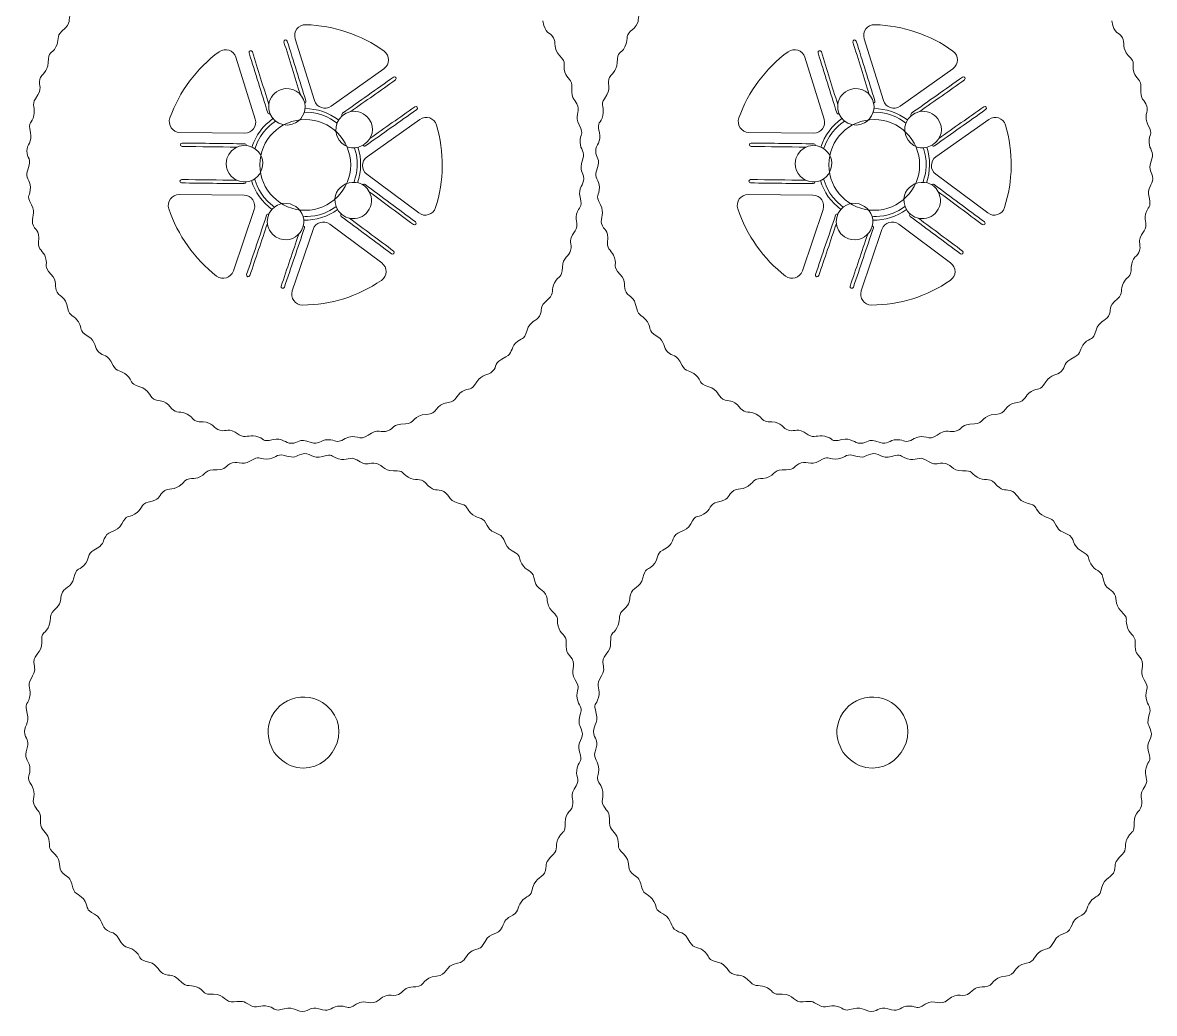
# Model space of a CAD drawing. Header units: centimetres. Extents: x -10 to 98, y 3 to 108.
# Drawn here: x 24.55 to 39.07, y 33.39 to 46.1 of the extents above; entities that cross this region are included whole.
import ezdxf

# ---------------------------------------------------------------- set-up
doc = ezdxf.new("R2010")
doc.units = ezdxf.units.CM
doc.header["$MEASUREMENT"] = 0
doc.layers.add('Camada 1', color=7, linetype='Continuous')

msp = doc.modelspace()

# ---------------------------------------------------------------- linework, layer by layer
at = {"layer": 'Camada 1', "color": 3, "lineweight": 9}
for points in [[(25.05463, 45.98572), (25.1989, 46.11003), (25.12249, 46.12195), (25.17454, 46.2129)], [(32.35105, 45.98572), (32.49531, 46.11003), (32.4189, 46.12195), (32.47095, 46.2129)], [(31.22382, 46.12042), (31.25928, 45.9332), (31.30741, 45.99399), (31.36058, 45.90322)], [(38.52023, 46.12042), (38.5557, 45.9332), (38.60382, 45.99399), (38.657, 45.90322)], [(25.05463, 45.98572), (24.98345, 45.92439), (25.02606, 45.86851), (24.98144, 45.78509)], [(31.36058, 45.90322), (31.39871, 45.8381), (31.3527, 45.76587), (31.43695, 45.67632)], [(32.35105, 45.98572), (32.27986, 45.92439), (32.32248, 45.86851), (32.27785, 45.78509)], [(38.657, 45.90322), (38.69513, 45.8381), (38.64911, 45.76587), (38.73336, 45.67632)], [(24.98144, 45.78509), (24.92458, 45.67883), (24.88562, 45.74236), (24.88113, 45.58353)], [(32.27785, 45.78509), (32.22099, 45.67883), (32.18203, 45.74236), (32.17755, 45.58353)], [(24.7746, 45.36931), (24.79387, 45.44271), (24.87766, 45.4606), (24.88113, 45.58353)], [(31.50805, 45.46284), (31.47333, 45.57785), (31.54583, 45.56063), (31.43695, 45.67632)], [(32.07102, 45.36931), (32.09028, 45.44271), (32.17407, 45.4606), (32.17755, 45.58353)], [(38.80447, 45.46284), (38.76974, 45.57785), (38.84225, 45.56063), (38.73336, 45.67632)], [(31.59835, 45.26912), (31.60545, 45.36313), (31.53535, 45.3725), (31.50805, 45.46284)], [(38.89476, 45.26912), (38.90187, 45.36313), (38.83176, 45.3725), (38.80447, 45.46284)], [(24.7177, 45.11901), (24.82508, 45.27627), (24.74794, 45.26768), (24.7746, 45.36931)], [(32.01411, 45.11901), (32.12148, 45.27627), (32.04436, 45.26768), (32.07102, 45.36931)], [(31.59835, 45.26912), (31.584, 45.07932), (31.64638, 45.12539), (31.67425, 45.024)], [(38.89476, 45.26912), (38.88041, 45.07932), (38.94279, 45.12539), (38.97066, 45.024)], [(24.7177, 45.11901), (24.66466, 45.04133), (24.72034, 44.99824), (24.69881, 44.90613)], [(31.67425, 45.024), (31.69429, 44.9511), (31.63104, 44.89339), (31.68931, 44.78502)], [(32.01411, 45.11901), (31.96107, 45.04133), (32.01675, 44.99824), (31.99523, 44.90613)], [(38.97066, 45.024), (38.9907, 44.9511), (38.92745, 44.89339), (38.98573, 44.78502)], [(24.69881, 44.90613), (24.67137, 44.78878), (24.6174, 44.84011), (24.65402, 44.6856)], [(31.99523, 44.90613), (31.96778, 44.78878), (31.91383, 44.84011), (31.95043, 44.6856)], [(31.70283, 44.56045), (31.69906, 44.6806), (31.76451, 44.64525), (31.68931, 44.78502)], [(38.99924, 44.56045), (38.99547, 44.6806), (39.06092, 44.64525), (38.98573, 44.78502)], [(24.60665, 44.45098), (24.60622, 44.5269), (24.68239, 44.56587), (24.65402, 44.6856)], [(31.73982, 44.34989), (31.77097, 44.43873), (31.70581, 44.46621), (31.70283, 44.56045)], [(31.90305, 44.45098), (31.90263, 44.5269), (31.9788, 44.56587), (31.95043, 44.6856)], [(39.03623, 44.34989), (39.06738, 44.43873), (39.00222, 44.46621), (38.99924, 44.56045)], [(24.61648, 44.19459), (24.67953, 44.37449), (24.60721, 44.34578), (24.60665, 44.45098)], [(31.91289, 44.19459), (31.97595, 44.37449), (31.90362, 44.34578), (31.90305, 44.45098)], [(31.73982, 44.34989), (31.67675, 44.17016), (31.74905, 44.19859), (31.74966, 44.09348)], [(39.03623, 44.34989), (38.97316, 44.17016), (39.04548, 44.19859), (39.04607, 44.09348)], [(24.61648, 44.19459), (24.58529, 44.10564), (24.65049, 44.07843), (24.65346, 43.98405)], [(31.91289, 44.19459), (31.8817, 44.10564), (31.9469, 44.07843), (31.94989, 43.98405)], [(24.65346, 43.98405), (24.65726, 43.86379), (24.59171, 43.89932), (24.66706, 43.75941)], [(31.74966, 44.09348), (31.75007, 44.0176), (31.6739, 43.97853), (31.70228, 43.85888)], [(31.94989, 43.98405), (31.95367, 43.86379), (31.88813, 43.89932), (31.96348, 43.75941)], [(39.04607, 44.09348), (39.0465, 44.0176), (38.97032, 43.97853), (38.9987, 43.85888)], [(31.65748, 43.63835), (31.68497, 43.7556), (31.73891, 43.70452), (31.70228, 43.85888)], [(38.95389, 43.63835), (38.98139, 43.7556), (39.03533, 43.70452), (38.9987, 43.85888)], [(24.68207, 43.52049), (24.66206, 43.5935), (24.72541, 43.6511), (24.66706, 43.75941)], [(31.97848, 43.52049), (31.95848, 43.5935), (32.02183, 43.6511), (31.96348, 43.75941)], [(31.63861, 43.42546), (31.69165, 43.50314), (31.63593, 43.54629), (31.65748, 43.63835)], [(38.93502, 43.42546), (38.98806, 43.50314), (38.93234, 43.54629), (38.95389, 43.63835)], [(24.75793, 43.27535), (24.77221, 43.46534), (24.70987, 43.41907), (24.68207, 43.52049)], [(31.63861, 43.42546), (31.53121, 43.26815), (31.60833, 43.27678), (31.58169, 43.17518)], [(32.05435, 43.27535), (32.06863, 43.46534), (32.00628, 43.41907), (31.97848, 43.52049)], [(38.93502, 43.42546), (38.82764, 43.26815), (38.90476, 43.27678), (38.8781, 43.17518)], [(24.75793, 43.27535), (24.75086, 43.18136), (24.82101, 43.17179), (24.84825, 43.08162)], [(32.05435, 43.27535), (32.04728, 43.18136), (32.11743, 43.17179), (32.14467, 43.08162)], [(31.58169, 43.17518), (31.56243, 43.10177), (31.4786, 43.08374), (31.47518, 42.96098)], [(38.8781, 43.17518), (38.85884, 43.10177), (38.77501, 43.08374), (38.7716, 42.96098)], [(24.84825, 43.08162), (24.88307, 42.96637), (24.81054, 42.98367), (24.91941, 42.86814)], [(31.37488, 42.75941), (31.43174, 42.86561), (31.47075, 42.80231), (31.47518, 42.96098)], [(32.14467, 43.08162), (32.17949, 42.96637), (32.10696, 42.98367), (32.21583, 42.86814)], [(38.67128, 42.75941), (38.72815, 42.86561), (38.76716, 42.80231), (38.7716, 42.96098)], [(24.99573, 42.64127), (24.95761, 42.70655), (25.00367, 42.7787), (24.91941, 42.86814)], [(32.29214, 42.64127), (32.25402, 42.70655), (32.30008, 42.7787), (32.21583, 42.86814)], [(31.30168, 42.55876), (31.3729, 42.62021), (31.33018, 42.67594), (31.37488, 42.75941)], [(38.5981, 42.55876), (38.66932, 42.62021), (38.6266, 42.67594), (38.67128, 42.75941)], [(25.13248, 42.42408), (25.09713, 42.61116), (25.0486, 42.55074), (24.99573, 42.64127)], [(31.30168, 42.55876), (31.15731, 42.43417), (31.2339, 42.42279), (31.18174, 42.33158)], [(32.4289, 42.42408), (32.39354, 42.61116), (32.34501, 42.55074), (32.29214, 42.64127)], [(38.5981, 42.55876), (38.45373, 42.43417), (38.53031, 42.42279), (38.47816, 42.33158)], [(25.13248, 42.42408), (25.14999, 42.33152), (25.22021, 42.34041), (25.26986, 42.26038)], [(32.4289, 42.42408), (32.4464, 42.33152), (32.51662, 42.34041), (32.56628, 42.26038)], [(25.26986, 42.26038), (25.33337, 42.15799), (25.25883, 42.15575), (25.39411, 42.07253)], [(31.18174, 42.33158), (31.14405, 42.26563), (31.05862, 42.27018), (31.02348, 42.15237)], [(32.56628, 42.26038), (32.62978, 42.15799), (32.55524, 42.15575), (32.69052, 42.07253)], [(38.47816, 42.33158), (38.44047, 42.26563), (38.35504, 42.27018), (38.3199, 42.15237)], [(30.87416, 41.98374), (30.95664, 42.07159), (30.97807, 42.00015), (31.02348, 42.15237)], [(38.17058, 41.98374), (38.25306, 42.07159), (38.27449, 42.00015), (38.3199, 42.15237)], [(25.52631, 41.8732), (25.47228, 41.92668), (25.49873, 42.00816), (25.39411, 42.07253)], [(30.75156, 41.80868), (30.83649, 41.84951), (30.8098, 41.9152), (30.87416, 41.98374)], [(32.82273, 41.8732), (32.76869, 41.92668), (32.79514, 42.00816), (32.69052, 42.07253)], [(38.04797, 41.80868), (38.1329, 41.84951), (38.10621, 41.9152), (38.17058, 41.98374)], [(25.71458, 41.69884), (25.63211, 41.8705), (25.60101, 41.79928), (25.52631, 41.8732)], [(30.75156, 41.80868), (30.57979, 41.72607), (30.65113, 41.69516), (30.57717, 41.62039)], [(33.011, 41.69884), (32.92851, 41.8705), (32.89741, 41.79928), (32.82273, 41.8732)], [(38.04797, 41.80868), (37.87621, 41.72607), (37.94755, 41.69516), (37.87359, 41.62039)], [(25.71458, 41.69884), (25.75541, 41.61389), (25.82101, 41.64063), (25.88967, 41.5762)], [(33.011, 41.69884), (33.05183, 41.61389), (33.11741, 41.64063), (33.18608, 41.5762)], [(25.88967, 41.5762), (25.9775, 41.49382), (25.90607, 41.47233), (26.0583, 41.4269)], [(30.57717, 41.62039), (30.52383, 41.56645), (30.44234, 41.59287), (30.37788, 41.48815)], [(33.18608, 41.5762), (33.27392, 41.49382), (33.20248, 41.47233), (33.35472, 41.4269)], [(37.87359, 41.62039), (37.82023, 41.56645), (37.73875, 41.59287), (37.6743, 41.48815)], [(26.23751, 41.26861), (26.17154, 41.30633), (26.17602, 41.39179), (26.0583, 41.4269)], [(30.19003, 41.36396), (30.29237, 41.42739), (30.2947, 41.35302), (30.37788, 41.48815)], [(33.53391, 41.26861), (33.46796, 41.30633), (33.47243, 41.39179), (33.35472, 41.4269)], [(37.48646, 41.36396), (37.58879, 41.42739), (37.59112, 41.35302), (37.6743, 41.48815)], [(26.46468, 41.14871), (26.34029, 41.29296), (26.32851, 41.21656), (26.23751, 41.26861)], [(30.01113, 41.22452), (29.83094, 41.19983), (29.88215, 41.07463), (29.73405, 41.0713)], [(30.01113, 41.22452), (30.12491, 41.24011), (30.10292, 41.31), (30.19003, 41.36396)], [(33.76109, 41.14871), (33.63669, 41.29296), (33.62492, 41.21656), (33.53391, 41.26861)], [(37.30754, 41.22452), (37.12735, 41.19983), (37.17857, 41.07463), (37.03045, 41.0713)], [(37.30754, 41.22452), (37.42133, 41.24011), (37.39934, 41.31), (37.48646, 41.36396)], [(26.46468, 41.14871), (26.52609, 41.07748), (26.58192, 41.1202), (26.66533, 41.07552)], [(26.66533, 41.07552), (26.77147, 41.01865), (26.70837, 40.97955), (26.8669, 40.97518)], [(33.76109, 41.14871), (33.82252, 41.07748), (33.87833, 41.1202), (33.96175, 41.07552)], [(33.96175, 41.07552), (34.06788, 41.01865), (34.00479, 40.97955), (34.16331, 40.97518)], [(27.0811, 40.86871), (27.00764, 40.88804), (26.98968, 40.97179), (26.8669, 40.97518)], [(29.4641, 40.9499), (29.27831, 40.94807), (29.32903, 40.89518), (29.2327, 40.8598)], [(29.73405, 41.0713), (29.56334, 41.06745), (29.58266, 40.95107), (29.4641, 40.9499)], [(34.37751, 40.86871), (34.30405, 40.88804), (34.2861, 40.97179), (34.16331, 40.97518)], [(36.76051, 40.9499), (36.57473, 40.94807), (36.62543, 40.89518), (36.52911, 40.8598)], [(37.03045, 41.0713), (36.85977, 41.06745), (36.87907, 40.95107), (36.76051, 40.9499)], [(27.33138, 40.81176), (27.17394, 40.9192), (27.18266, 40.84201), (27.0811, 40.86871)], [(27.33138, 40.81176), (27.40906, 40.75875), (27.45208, 40.81443), (27.54427, 40.79288)], [(27.54427, 40.79288), (27.66145, 40.76551), (27.61043, 40.71143), (27.76484, 40.74808)], [(28.69096, 40.76105), (28.82651, 40.83389), (28.87362, 40.71947), (28.98494, 40.80591)], [(29.2327, 40.8598), (29.15841, 40.8325), (29.10105, 40.89609), (28.98494, 40.80591)], [(34.62779, 40.81176), (34.47035, 40.9192), (34.47908, 40.84201), (34.37751, 40.86871)], [(34.62779, 40.81176), (34.70547, 40.75875), (34.74849, 40.81443), (34.84068, 40.79288)], [(34.84068, 40.79288), (34.95786, 40.76551), (34.90685, 40.71143), (35.06124, 40.74808)], [(35.98738, 40.76105), (36.12292, 40.83389), (36.17003, 40.71947), (36.28137, 40.80591)], [(36.52911, 40.8598), (36.45482, 40.8325), (36.39746, 40.89609), (36.28137, 40.80591)], [(27.99941, 40.70074), (27.9235, 40.70029), (27.88454, 40.77651), (27.76484, 40.74808)], [(28.25583, 40.71055), (28.07571, 40.77358), (28.10491, 40.70137), (27.99941, 40.70074)], [(28.25583, 40.71055), (28.34475, 40.67944), (28.37203, 40.74453), (28.46639, 40.74754)], [(28.46639, 40.74754), (28.58653, 40.75138), (28.55106, 40.68585), (28.69096, 40.76105)], [(35.29582, 40.70074), (35.21991, 40.70029), (35.18094, 40.77651), (35.06124, 40.74808)], [(35.55224, 40.71055), (35.37212, 40.77358), (35.40132, 40.70137), (35.29582, 40.70074)], [(35.55224, 40.71055), (35.64116, 40.67944), (35.66845, 40.74453), (35.76279, 40.74754)], [(35.76279, 40.74754), (35.88294, 40.75138), (35.84746, 40.68585), (35.98738, 40.76105)], [(27.68035, 40.49868), (27.56645, 40.50052), (27.60152, 40.55013), (27.47666, 40.4752)], [(27.90912, 40.5462), (27.81244, 40.57512), (27.79112, 40.49688), (27.68035, 40.49868)], [(27.90912, 40.5462), (28.05944, 40.50123), (28.04581, 40.53747), (28.13437, 40.56295)], [(28.13437, 40.56295), (28.23436, 40.59171), (28.26786, 40.49341), (28.40152, 40.53182)], [(28.60439, 40.50205), (28.49473, 40.53324), (28.54143, 40.57203), (28.40152, 40.53182)], [(28.83767, 40.48862), (28.75199, 40.54133), (28.71093, 40.47175), (28.60439, 40.50205)], [(34.97676, 40.49868), (34.86285, 40.50052), (34.89793, 40.55013), (34.77308, 40.4752)], [(35.20554, 40.5462), (35.10885, 40.57512), (35.08754, 40.49688), (34.97676, 40.49868)], [(35.20554, 40.5462), (35.35586, 40.50123), (35.34222, 40.53747), (35.43078, 40.56295)], [(35.43078, 40.56295), (35.53078, 40.59171), (35.56427, 40.49341), (35.69793, 40.53182)], [(35.90081, 40.50205), (35.79115, 40.53324), (35.83784, 40.57203), (35.69793, 40.53182)], [(36.13408, 40.48862), (36.0484, 40.54133), (36.00735, 40.47175), (35.90081, 40.50205)], [(26.74875, 40.25033), (26.90216, 40.266), (26.88359, 40.36472), (26.9972, 40.36152)], [(26.9972, 40.36152), (27.15409, 40.35709), (27.13164, 40.3886), (27.21052, 40.43603)], [(27.21052, 40.43603), (27.29958, 40.48956), (27.35737, 40.4036), (27.47666, 40.4752)], [(28.83767, 40.48862), (28.97154, 40.40628), (28.96728, 40.44482), (29.05964, 40.44645)], [(29.05964, 40.44645), (29.1638, 40.44829), (29.17065, 40.34448), (29.3095, 40.34718)], [(29.49788, 40.26597), (29.40017, 40.32437), (29.45493, 40.35001), (29.3095, 40.34718)], [(34.04517, 40.25033), (34.19857, 40.266), (34.18001, 40.36472), (34.29362, 40.36152)], [(34.29362, 40.36152), (34.45051, 40.35709), (34.42805, 40.3886), (34.50694, 40.43603)], [(34.50694, 40.43603), (34.59599, 40.48956), (34.65379, 40.4036), (34.77308, 40.4752)], [(36.13408, 40.48862), (36.26794, 40.40628), (36.2637, 40.44482), (36.35606, 40.44645)], [(36.35606, 40.44645), (36.46021, 40.44829), (36.46707, 40.34448), (36.60592, 40.34718)], [(36.79428, 40.26597), (36.69658, 40.32437), (36.75135, 40.35001), (36.60592, 40.34718)], [(26.74875, 40.25033), (26.65636, 40.2498), (26.65245, 40.2374), (26.59793, 40.18102)], [(29.71964, 40.19278), (29.65047, 40.26572), (29.59295, 40.20915), (29.49788, 40.26597)], [(34.04517, 40.25033), (33.95278, 40.2498), (33.94886, 40.2374), (33.89436, 40.18102)], [(37.01606, 40.19278), (36.94689, 40.26572), (36.88936, 40.20915), (36.79428, 40.26597)], [(26.16418, 39.94713), (26.317, 39.98365), (26.28684, 40.00789), (26.35098, 40.07435)], [(26.35098, 40.07435), (26.42307, 40.14905), (26.50127, 40.08104), (26.59793, 40.18102)], [(29.71964, 40.19278), (29.82774, 40.07876), (29.83411, 40.11677), (29.92335, 40.09446)], [(29.92335, 40.09446), (30.02423, 40.06924), (30.00402, 39.96731), (30.13883, 39.93392)], [(33.46059, 39.94713), (33.61341, 39.98365), (33.58326, 40.00789), (33.6474, 40.07435)], [(33.6474, 40.07435), (33.71949, 40.14905), (33.79768, 40.08104), (33.89436, 40.18102)], [(37.01606, 40.19278), (37.12415, 40.07876), (37.13053, 40.11677), (37.21977, 40.09446)], [(37.21977, 40.09446), (37.32064, 40.06924), (37.30044, 39.96731), (37.43524, 39.93392)], [(26.16418, 39.94713), (26.06604, 39.92367), (26.08655, 39.84524), (25.99002, 39.79155)], [(30.29973, 39.80643), (30.22057, 39.88825), (30.28026, 39.89888), (30.13883, 39.93392)], [(33.46059, 39.94713), (33.36245, 39.92367), (33.38297, 39.84524), (33.28644, 39.79155)], [(37.59614, 39.80643), (37.51698, 39.88825), (37.57667, 39.89888), (37.43524, 39.93392)], [(25.99002, 39.79155), (25.89049, 39.73619), (25.89573, 39.7967), (25.82523, 39.66909)], [(30.49508, 39.6784), (30.44714, 39.76708), (30.37642, 39.72718), (30.29973, 39.80643)], [(33.28644, 39.79155), (33.1869, 39.73619), (33.19214, 39.7967), (33.12164, 39.66909)], [(37.7915, 39.6784), (37.74356, 39.76708), (37.67282, 39.72718), (37.59614, 39.80643)], [(25.61437, 39.50244), (25.66487, 39.59358), (25.75803, 39.54746), (25.82523, 39.66909)], [(30.49508, 39.6784), (30.54819, 39.58018), (30.55191, 39.57951), (30.65192, 39.53785)], [(32.91078, 39.50244), (32.96128, 39.59358), (33.05444, 39.54746), (33.12164, 39.66909)], [(37.7915, 39.6784), (37.84459, 39.58018), (37.84832, 39.57951), (37.94833, 39.53785)], [(25.46692, 39.33127), (25.60513, 39.4059), (25.56964, 39.42174), (25.61437, 39.50244)], [(30.65192, 39.53785), (30.76066, 39.49256), (30.70561, 39.39042), (30.83296, 39.32008)], [(32.76334, 39.33127), (32.90154, 39.4059), (32.86606, 39.42174), (32.91078, 39.50244)], [(37.94833, 39.53785), (38.05707, 39.49256), (38.00202, 39.39042), (38.12937, 39.32008)], [(25.46692, 39.33127), (25.37829, 39.2834), (25.41811, 39.21259), (25.33887, 39.13589)], [(30.95539, 39.15528), (30.90009, 39.25476), (30.96051, 39.24962), (30.83296, 39.32008)], [(32.76334, 39.33127), (32.6747, 39.2834), (32.71452, 39.21259), (32.63528, 39.13589)], [(38.25182, 39.15528), (38.19651, 39.25476), (38.25692, 39.24962), (38.12937, 39.32008)], [(25.33887, 39.13589), (25.25718, 39.05683), (25.24639, 39.11635), (25.21138, 38.97502)], [(31.11095, 38.98113), (31.08757, 39.07902), (31.00893, 39.05895), (30.95539, 39.15528)], [(32.63528, 39.13589), (32.5536, 39.05683), (32.5428, 39.11635), (32.50781, 38.97502)], [(38.40736, 38.98113), (38.38398, 39.07902), (38.30534, 39.05895), (38.25182, 39.15528)], [(25.05083, 38.75953), (25.07609, 38.86042), (25.17799, 38.84018), (25.21138, 38.97502)], [(31.11095, 38.98113), (31.14742, 38.82843), (31.17171, 38.85836), (31.23816, 38.79433)], [(32.34725, 38.75953), (32.3725, 38.86042), (32.47439, 38.84018), (32.50781, 38.97502)], [(38.40736, 38.98113), (38.44385, 38.82843), (38.46812, 38.85836), (38.53457, 38.79433)], [(24.95254, 38.55581), (25.06651, 38.66376), (25.02851, 38.67043), (25.05083, 38.75953)], [(31.23816, 38.79433), (31.31284, 38.72235), (31.24487, 38.64411), (31.34488, 38.54739)], [(32.24895, 38.55581), (32.36294, 38.66376), (32.32494, 38.67043), (32.34725, 38.75953)], [(38.53457, 38.79433), (38.60926, 38.72235), (38.54129, 38.64411), (38.64129, 38.54739)], [(24.95254, 38.55581), (24.8796, 38.48673), (24.9361, 38.42901), (24.87933, 38.33408)], [(31.42017, 38.35668), (31.39256, 38.46706), (31.44944, 38.44625), (31.34488, 38.54739)], [(32.24895, 38.55581), (32.17601, 38.48673), (32.23251, 38.42901), (32.17576, 38.33408)], [(38.71658, 38.35668), (38.68898, 38.46706), (38.74586, 38.44625), (38.64129, 38.54739)], [(24.87933, 38.33408), (24.82081, 38.23622), (24.79536, 38.29126), (24.79811, 38.14573)], [(31.52535, 38.14807), (31.52814, 38.24883), (31.44695, 38.24964), (31.42017, 38.35668)], [(32.17576, 38.33408), (32.11722, 38.23622), (32.09177, 38.29126), (32.09452, 38.14573)], [(38.82176, 38.14807), (38.82455, 38.24883), (38.74336, 38.24964), (38.71658, 38.35668)], [(24.69882, 37.89583), (24.69699, 37.99991), (24.80074, 38.00672), (24.79811, 38.14573)], [(31.52535, 38.14807), (31.52098, 37.99105), (31.55227, 38.01385), (31.59986, 37.9348)], [(31.99524, 37.89583), (31.99341, 37.99991), (32.09715, 38.00672), (32.09452, 38.14573)], [(38.82176, 38.14807), (38.81739, 37.99105), (38.84869, 38.01385), (38.89627, 37.9348)], [(24.65669, 37.67383), (24.73895, 37.80734), (24.70044, 37.80409), (24.69882, 37.89583)], [(31.59986, 37.9348), (31.65346, 37.84576), (31.56741, 37.78797), (31.63905, 37.66863)], [(31.9531, 37.67383), (32.03536, 37.80734), (31.99686, 37.80409), (31.99524, 37.89583)], [(38.89627, 37.9348), (38.94987, 37.84576), (38.86382, 37.78797), (38.93546, 37.66863)], [(24.65669, 37.67383), (24.60397, 37.58827), (24.6735, 37.54711), (24.64324, 37.44058)], [(31.66251, 37.46495), (31.66436, 37.57875), (31.71391, 37.54394), (31.63905, 37.66863)], [(31.9531, 37.67383), (31.90038, 37.58827), (31.96991, 37.54711), (31.93965, 37.44058)], [(38.95893, 37.46495), (38.96077, 37.57875), (39.01034, 37.54394), (38.93546, 37.66863)], [(31.71002, 37.23619), (31.73882, 37.33261), (31.66074, 37.35451), (31.66251, 37.46495)], [(39.00643, 37.23619), (39.03523, 37.33261), (38.95714, 37.35451), (38.95893, 37.46495)], [(24.64324, 37.44058), (24.61208, 37.33092), (24.57329, 37.37761), (24.61348, 37.23772)], [(31.93965, 37.44058), (31.9085, 37.33092), (31.8697, 37.37761), (31.90989, 37.23772)], [(24.58233, 36.97053), (24.55361, 37.07063), (24.65189, 37.10401), (24.61348, 37.23772)], [(31.71002, 37.23619), (31.66511, 37.08585), (31.70125, 37.09965), (31.72677, 37.01091)], [(31.87875, 36.97053), (31.85002, 37.07063), (31.9483, 37.10401), (31.90989, 37.23772)], [(39.00643, 37.23619), (38.96152, 37.08585), (38.99766, 37.09965), (39.02319, 37.01091)], [(31.72677, 37.01091), (31.75554, 36.91094), (31.65722, 36.87745), (31.69567, 36.74377)], [(39.02319, 37.01091), (39.05195, 36.91094), (38.95363, 36.87745), (38.99208, 36.74377)], [(24.5991, 36.7453), (24.64405, 36.89578), (24.60781, 36.88176), (24.58233, 36.97053)], [(31.8955, 36.7453), (31.94046, 36.89578), (31.90424, 36.88176), (31.87875, 36.97053)], [(24.5991, 36.7453), (24.57028, 36.64886), (24.64837, 36.62704), (24.64661, 36.51653)], [(31.66588, 36.54091), (31.69699, 36.65042), (31.73588, 36.60395), (31.69567, 36.74377)], [(31.8955, 36.7453), (31.86669, 36.64886), (31.94478, 36.62704), (31.94302, 36.51653)], [(38.9623, 36.54091), (38.99341, 36.65042), (39.03229, 36.60395), (38.99208, 36.74377)], [(24.64661, 36.51653), (24.6448, 36.4027), (24.59512, 36.43769), (24.67014, 36.31282)], [(31.65246, 36.30764), (31.70513, 36.39326), (31.63561, 36.43429), (31.66588, 36.54091)], [(31.94302, 36.51653), (31.94121, 36.4027), (31.89153, 36.43769), (31.96656, 36.31282)], [(38.94887, 36.30764), (39.00155, 36.39326), (38.93202, 36.43429), (38.9623, 36.54091)], [(24.70927, 36.04669), (24.65569, 36.13576), (24.74184, 36.19349), (24.67014, 36.31282)], [(31.65246, 36.30764), (31.57019, 36.17391), (31.60862, 36.17804), (31.61028, 36.08566)], [(32.00569, 36.04669), (31.9521, 36.13576), (32.03826, 36.19349), (31.96656, 36.31282)], [(38.94887, 36.30764), (38.8666, 36.17391), (38.90503, 36.17804), (38.9067, 36.08566)], [(24.78377, 35.83339), (24.78816, 35.99029), (24.75674, 35.96778), (24.70927, 36.04669)], [(31.61028, 36.08566), (31.61216, 35.98159), (31.50836, 35.97469), (31.51104, 35.8358)], [(32.08018, 35.83339), (32.08457, 35.99029), (32.05316, 35.96778), (32.00569, 36.04669)], [(38.9067, 36.08566), (38.90858, 35.98159), (38.80478, 35.97469), (38.80745, 35.8358)], [(24.78377, 35.83339), (24.78096, 35.73274), (24.86214, 35.73178), (24.88896, 35.62481)], [(31.42981, 35.64742), (31.48821, 35.74518), (31.51385, 35.69038), (31.51104, 35.8358)], [(32.08018, 35.83339), (32.07737, 35.73274), (32.15857, 35.73178), (32.18538, 35.62481)], [(38.72622, 35.64742), (38.78463, 35.74518), (38.81026, 35.69038), (38.80745, 35.8358)], [(24.88896, 35.62481), (24.91661, 35.51455), (24.85959, 35.53521), (24.9643, 35.43407)], [(31.35661, 35.42567), (31.42955, 35.49486), (31.37294, 35.55219), (31.42981, 35.64742)], [(32.18538, 35.62481), (32.21302, 35.51455), (32.15601, 35.53521), (32.26071, 35.43407)], [(38.65303, 35.42567), (38.72596, 35.49486), (38.66934, 35.55219), (38.72622, 35.64742)], [(25.07095, 35.18716), (24.99631, 35.2592), (25.06431, 35.33747), (24.9643, 35.43407)], [(31.35661, 35.42567), (31.24262, 35.31754), (31.28063, 35.31123), (31.25828, 35.22196)], [(32.36736, 35.18716), (32.29273, 35.2592), (32.36072, 35.33747), (32.26071, 35.43407)], [(38.65303, 35.42567), (38.53902, 35.31754), (38.57704, 35.31123), (38.55471, 35.22196)], [(25.19817, 35.00037), (25.16176, 35.1531), (25.13701, 35.12341), (25.07095, 35.18716)], [(31.25828, 35.22196), (31.23301, 35.121), (31.13113, 35.14132), (31.09776, 35.00648)], [(32.49459, 35.00037), (32.45817, 35.1531), (32.43343, 35.12341), (32.36736, 35.18716)], [(38.55471, 35.22196), (38.52943, 35.121), (38.42755, 35.14132), (38.39418, 35.00648)], [(25.19817, 35.00037), (25.22153, 34.90242), (25.30023, 34.92255), (25.35375, 34.8262)], [(30.97026, 34.84558), (31.05201, 34.9247), (31.06279, 34.86514), (31.09776, 35.00648)], [(32.49459, 35.00037), (32.51795, 34.90242), (32.59664, 34.92255), (32.65017, 34.8262)], [(38.26667, 34.84558), (38.34842, 34.9247), (38.3592, 34.86514), (38.39418, 35.00648)], [(30.84223, 34.6502), (30.93082, 34.69807), (30.89106, 34.76896), (30.97026, 34.84558)], [(38.13864, 34.6502), (38.22724, 34.69807), (38.18747, 34.76896), (38.26667, 34.84558)], [(25.35375, 34.8262), (25.40902, 34.72673), (25.34861, 34.73182), (25.47617, 34.66141)], [(32.65017, 34.8262), (32.70543, 34.72673), (32.64503, 34.73182), (32.77259, 34.66141)], [(25.64289, 34.4505), (25.5518, 34.5009), (25.59775, 34.59429), (25.47617, 34.66141)], [(30.84223, 34.6502), (30.74395, 34.5971), (30.74339, 34.59334), (30.70167, 34.49336)], [(32.9393, 34.4505), (32.84822, 34.5009), (32.89416, 34.59429), (32.77259, 34.66141)], [(38.13864, 34.6502), (38.04037, 34.5971), (38.0398, 34.59334), (37.99809, 34.49336)], [(25.81406, 34.30309), (25.73957, 34.44111), (25.72334, 34.40599), (25.64289, 34.4505)], [(30.70167, 34.49336), (30.65634, 34.38469), (30.55425, 34.43968), (30.48391, 34.31231)], [(33.11046, 34.30309), (33.03599, 34.44111), (33.01976, 34.40599), (32.9393, 34.4505)], [(37.99809, 34.49336), (37.95276, 34.38469), (37.85068, 34.43968), (37.78033, 34.31231)], [(25.81406, 34.30309), (25.86187, 34.21446), (25.93278, 34.25423), (26.00943, 34.17503)], [(30.31913, 34.18994), (30.41855, 34.24518), (30.41351, 34.18485), (30.48391, 34.31231)], [(33.11046, 34.30309), (33.15828, 34.21446), (33.2292, 34.25423), (33.30584, 34.17503)], [(37.61554, 34.18994), (37.71497, 34.24518), (37.70993, 34.18485), (37.78033, 34.31231)], [(26.00943, 34.17503), (26.08855, 34.09329), (26.02891, 34.08254), (26.17032, 34.04753)], [(30.12985, 34.03158), (30.2504, 34.05394), (30.21481, 34.13199), (30.31913, 34.18994)], [(33.30584, 34.17503), (33.38497, 34.09329), (33.32534, 34.08254), (33.46673, 34.04753)], [(37.42627, 34.03158), (37.54681, 34.05394), (37.51122, 34.13199), (37.61554, 34.18994)], [(26.38578, 33.88699), (26.2848, 33.91229), (26.30515, 34.01414), (26.17032, 34.04753)], [(30.12985, 34.03158), (29.95098, 33.9984), (30.00794, 33.87563), (29.86019, 33.86539)], [(33.68219, 33.88699), (33.58121, 33.91229), (33.60156, 34.01414), (33.46673, 34.04753)], [(37.42627, 34.03158), (37.2474, 33.9984), (37.30435, 33.87563), (37.1566, 33.86539)], [(26.58951, 33.78869), (26.48132, 33.90274), (26.47486, 33.86468), (26.38578, 33.88699)], [(29.86019, 33.86539), (29.68985, 33.85359), (29.71457, 33.73811), (29.59615, 33.73138)], [(33.88592, 33.78869), (33.77774, 33.90274), (33.77127, 33.86468), (33.68219, 33.88699)], [(37.1566, 33.86539), (36.98626, 33.85359), (37.01098, 33.73811), (36.89256, 33.73138)], [(26.58951, 33.78869), (26.65869, 33.71575), (26.7161, 33.77237), (26.81125, 33.7155)], [(26.81125, 33.7155), (26.90903, 33.65705), (26.85418, 33.63145), (26.99962, 33.63426)], [(29.40643, 33.65389), (29.31677, 33.57556), (29.25425, 33.67627), (29.12411, 33.56491)], [(29.59615, 33.73138), (29.48981, 33.72533), (29.48654, 33.7239), (29.40643, 33.65389)], [(33.88592, 33.78869), (33.95511, 33.71575), (34.01251, 33.77237), (34.10768, 33.7155)], [(34.10768, 33.7155), (34.20545, 33.65705), (34.15058, 33.63145), (34.29603, 33.63426)], [(36.70284, 33.65389), (36.6132, 33.57556), (36.55067, 33.67627), (36.42053, 33.56491)], [(36.89256, 33.73138), (36.78623, 33.72533), (36.78297, 33.7239), (36.70284, 33.65389)], [(27.26532, 33.53618), (27.14855, 33.52113), (27.14507, 33.63707), (26.99962, 33.63426)], [(27.47146, 33.49283), (27.37645, 33.55128), (27.37275, 33.55003), (27.26532, 33.53618)], [(28.83248, 33.50623), (28.96446, 33.5854), (29.01702, 33.47328), (29.12411, 33.56491)], [(34.56173, 33.53618), (34.44495, 33.52113), (34.44149, 33.63707), (34.29603, 33.63426)], [(34.76789, 33.49283), (34.67287, 33.55128), (34.66917, 33.55003), (34.56173, 33.53618)], [(36.12889, 33.50623), (36.26089, 33.5854), (36.31344, 33.47328), (36.42053, 33.56491)], [(27.47146, 33.49283), (27.55712, 33.44012), (27.59808, 33.50971), (27.70474, 33.47942)], [(27.70474, 33.47942), (27.81429, 33.4483), (27.7678, 33.40941), (27.9076, 33.44964)], [(28.17477, 33.41852), (28.07474, 33.38979), (28.04121, 33.48809), (27.9076, 33.44964)], [(28.40003, 33.43526), (28.24944, 33.48018), (28.26361, 33.44405), (28.17477, 33.41852)], [(28.40003, 33.43526), (28.49651, 33.40648), (28.51827, 33.48456), (28.6288, 33.48277)], [(28.6288, 33.48277), (28.74261, 33.48093), (28.70776, 33.43141), (28.83248, 33.50623)], [(34.76789, 33.49283), (34.85353, 33.44012), (34.89449, 33.50971), (35.00115, 33.47942)], [(35.00115, 33.47942), (35.11072, 33.4483), (35.06421, 33.40941), (35.20401, 33.44964)], [(35.47118, 33.41852), (35.37115, 33.38979), (35.33763, 33.48809), (35.20401, 33.44964)], [(35.69645, 33.43526), (35.54586, 33.48018), (35.56004, 33.44405), (35.47118, 33.41852)], [(35.69645, 33.43526), (35.79292, 33.40648), (35.81469, 33.48456), (35.92521, 33.48277)], [(35.92521, 33.48277), (36.03902, 33.48093), (36.00417, 33.43141), (36.12889, 33.50623)]]:
    msp.add_open_spline(points, degree=3, dxfattribs=at)
at = {"layer": 'Camada 1', "lineweight": 9}
for points in [[(28.18527, 46.06977), (28.08979, 46.07235), (28.0207, 45.98109), (28.04919, 45.88992)], [(29.18809, 45.73145), (28.89569, 45.94211), (28.54545, 46.05984), (28.18527, 46.06977)], [(35.48169, 46.06977), (35.3862, 46.07235), (35.31711, 45.98109), (35.34559, 45.88992)], [(36.4845, 45.73145), (36.19212, 45.94211), (35.84187, 46.05984), (35.48169, 46.06977)], [(28.29684, 45.0969), (28.29684, 45.0969), (28.04919, 45.88992), (28.04919, 45.88992)], [(35.59325, 45.0969), (35.59325, 45.0969), (35.34559, 45.88992), (35.34559, 45.88992)], [(27.07435, 45.72286), (26.78269, 45.50927), (26.56289, 45.21469), (26.44236, 44.87379)], [(27.28851, 45.65233), (27.26006, 45.74345), (27.15135, 45.77927), (27.07435, 45.72286)], [(29.18727, 45.50596), (29.26516, 45.56118), (29.26554, 45.67566), (29.18809, 45.73145)], [(34.37076, 45.72286), (34.07911, 45.50927), (33.8593, 45.21469), (33.73877, 44.87379)], [(34.58492, 45.65233), (34.55647, 45.74345), (34.44777, 45.77927), (34.37076, 45.72286)], [(36.48368, 45.50596), (36.56157, 45.56118), (36.56196, 45.67566), (36.4845, 45.73145)], [(27.28851, 45.65233), (27.28851, 45.65233), (27.53615, 44.85938), (27.53615, 44.85938)], [(34.58492, 45.65233), (34.58492, 45.65233), (34.83257, 44.85938), (34.83257, 44.85938)], [(29.18727, 45.50596), (29.18727, 45.50596), (28.50929, 45.02517), (28.50929, 45.02517)], [(36.48368, 45.50596), (36.48368, 45.50596), (35.8057, 45.02517), (35.8057, 45.02517)], [(28.29684, 45.0969), (28.325, 45.00667), (28.43212, 44.97046), (28.50929, 45.02517)], [(35.59325, 45.0969), (35.62142, 45.00667), (35.72853, 44.97046), (35.8057, 45.02517)], [(26.44236, 44.87379), (26.41057, 44.78386), (26.4761, 44.69015), (26.57144, 44.68904)], [(27.40228, 44.67948), (27.49687, 44.67839), (27.56436, 44.76913), (27.53615, 44.85938)], [(28.17816, 44.85464), (27.85651, 44.85464), (27.59575, 44.59389), (27.59575, 44.27224)], [(28.76054, 44.27224), (28.76054, 44.59389), (28.4998, 44.85464), (28.17816, 44.85464)], [(28.97025, 44.37512), (28.97025, 44.37512), (29.64825, 44.85591), (29.64825, 44.85591)], [(29.86132, 44.78212), (29.83427, 44.87367), (29.72611, 44.91113), (29.64825, 44.85591)], [(33.73877, 44.87379), (33.70698, 44.78386), (33.77251, 44.69015), (33.86786, 44.68904)], [(34.69869, 44.67948), (34.79327, 44.67839), (34.86077, 44.76913), (34.83257, 44.85938)], [(35.47456, 44.85464), (35.15291, 44.85464), (34.89216, 44.59389), (34.89216, 44.27224)], [(36.05695, 44.27224), (36.05695, 44.59389), (35.79622, 44.85464), (35.47456, 44.85464)], [(36.26666, 44.37512), (36.26666, 44.37512), (36.94466, 44.85591), (36.94466, 44.85591)], [(37.15773, 44.78212), (37.13068, 44.87367), (37.02252, 44.91113), (36.94466, 44.85591)], [(29.84886, 43.72387), (29.95861, 44.06703), (29.9634, 44.43653), (29.86132, 44.78212)], [(37.14527, 43.72387), (37.25503, 44.06703), (37.25981, 44.43653), (37.15773, 44.78212)], [(27.40228, 44.67948), (27.40228, 44.67948), (26.57144, 44.68904), (26.57144, 44.68904)], [(34.69869, 44.67948), (34.69869, 44.67948), (33.86786, 44.68904), (33.86786, 44.68904)], [(27.59575, 44.27224), (27.59575, 43.9506), (27.85651, 43.68984), (28.17816, 43.68984)], [(28.17816, 43.68984), (28.4998, 43.68984), (28.76054, 43.9506), (28.76054, 44.27224)], [(28.97025, 44.37512), (28.89309, 44.32041), (28.89182, 44.20736), (28.96766, 44.15091)], [(34.89216, 44.27224), (34.89216, 43.9506), (35.15291, 43.68984), (35.47456, 43.68984)], [(35.47456, 43.68984), (35.79622, 43.68984), (36.05695, 43.9506), (36.05695, 44.27224)], [(36.26666, 44.37512), (36.1895, 44.32041), (36.18824, 44.20736), (36.26407, 44.15091)], [(29.63412, 43.6549), (29.63412, 43.6549), (28.96766, 44.15091), (28.96766, 44.15091)], [(36.93054, 43.6549), (36.93054, 43.6549), (36.26407, 44.15091), (36.26407, 44.15091)], [(26.562, 43.8922), (26.46651, 43.89331), (26.39889, 43.80094), (26.42877, 43.71024)], [(26.562, 43.8922), (26.562, 43.8922), (27.39311, 43.88265), (27.39311, 43.88265)], [(27.52282, 43.69973), (27.55309, 43.78935), (27.48771, 43.88155), (27.39311, 43.88265)], [(33.85841, 43.8922), (33.76292, 43.89331), (33.69531, 43.80094), (33.72519, 43.71024)], [(33.85841, 43.8922), (33.85841, 43.8922), (34.68953, 43.88265), (34.68953, 43.88265)], [(34.81925, 43.69973), (34.8495, 43.78935), (34.78411, 43.88155), (34.68953, 43.88265)], [(26.42877, 43.71024), (26.54128, 43.36889), (26.75624, 43.06575), (27.04115, 42.84668)], [(27.52282, 43.69973), (27.52282, 43.69973), (27.25693, 42.91221), (27.25693, 42.91221)], [(29.63412, 43.6549), (29.71075, 43.59788), (29.81975, 43.63291), (29.84886, 43.72387)], [(33.72519, 43.71024), (33.83769, 43.36889), (34.05265, 43.06575), (34.33756, 42.84668)], [(34.81925, 43.69973), (34.81925, 43.69973), (34.55335, 42.91221), (34.55335, 42.91221)], [(36.93054, 43.6549), (37.00716, 43.59788), (37.11617, 43.63291), (37.14527, 43.72387)], [(28.49191, 43.51164), (28.41605, 43.56812), (28.30809, 43.53439), (28.27786, 43.4448)], [(35.78833, 43.51164), (35.71245, 43.56812), (35.60451, 43.53439), (35.57427, 43.4448)], [(28.01202, 42.65759), (28.01202, 42.65759), (28.27786, 43.4448), (28.27786, 43.4448)], [(28.49191, 43.51164), (28.49191, 43.51164), (29.15831, 43.01561), (29.15831, 43.01561)], [(35.30844, 42.65759), (35.30844, 42.65759), (35.57427, 43.4448), (35.57427, 43.4448)], [(35.78833, 43.51164), (35.78833, 43.51164), (36.45473, 43.01561), (36.45473, 43.01561)], [(29.15402, 42.79019), (29.2327, 42.84419), (29.23491, 42.95864), (29.15831, 43.01561)], [(36.45043, 42.79019), (36.52911, 42.84419), (36.53133, 42.95864), (36.45473, 43.01561)], [(27.04115, 42.84668), (27.11687, 42.78849), (27.2264, 42.82175), (27.25693, 42.91221)], [(34.33756, 42.84668), (34.41328, 42.78849), (34.52281, 42.82175), (34.55335, 42.91221)], [(28.14367, 42.47466), (28.50531, 42.47566), (28.85597, 42.58559), (29.15402, 42.79019)], [(35.44009, 42.47466), (35.80173, 42.47566), (36.1524, 42.58559), (36.45043, 42.79019)], [(28.01202, 42.65759), (27.98151, 42.56723), (28.04831, 42.4744), (28.14367, 42.47466)], [(35.30844, 42.65759), (35.27792, 42.56723), (35.34472, 42.4744), (35.44009, 42.47466)], [(28.45039, 37.33772), (28.18674, 37.56322), (27.77001, 37.416), (27.70653, 37.07492)], [(35.74681, 37.33772), (35.48315, 37.56322), (35.06643, 37.416), (35.00294, 37.07492)], [(28.07099, 36.54377), (28.51025, 36.46206), (28.80774, 37.03208), (28.45039, 37.33772)], [(35.3674, 36.54377), (35.80667, 36.46206), (36.10415, 37.03208), (35.74681, 37.33772)], [(27.70653, 37.07492), (27.6833, 36.95011), (27.72438, 36.84076), (27.77875, 36.73386)], [(35.00294, 37.07492), (34.97971, 36.95011), (35.02079, 36.84076), (35.07516, 36.73386)], [(27.77875, 36.73386), (27.85894, 36.64466), (27.94617, 36.56699), (28.07099, 36.54377)], [(35.07516, 36.73386), (35.15535, 36.64466), (35.24258, 36.56699), (35.3674, 36.54377)]]:
    msp.add_open_spline(points, degree=3, dxfattribs=at)
at = {"layer": 'Camada 1', "color": 1, "lineweight": 9}
for points in [[(27.94679, 45.85965), (27.93818, 45.88708), (27.8965, 45.87402), (27.90506, 45.8466)], [(35.24319, 45.85965), (35.2346, 45.88708), (35.19291, 45.87402), (35.20148, 45.8466)], [(27.50032, 45.72019), (27.49173, 45.74764), (27.45004, 45.73457), (27.45864, 45.70714)], [(27.71038, 45.04723), (27.64024, 45.27151), (27.57059, 45.49597), (27.50032, 45.72019)], [(28.1151, 45.17389), (28.04499, 45.39809), (27.97536, 45.62243), (27.90506, 45.8466)], [(27.94679, 45.85965), (28.02685, 45.60411), (28.10619, 45.34833), (28.18627, 45.09278)], [(34.79674, 45.72019), (34.78816, 45.74764), (34.74646, 45.73457), (34.75506, 45.70714)], [(35.00681, 45.04723), (34.93666, 45.27151), (34.86701, 45.49597), (34.79674, 45.72019)], [(35.41151, 45.17389), (35.3414, 45.39809), (35.27177, 45.62243), (35.20148, 45.8466)], [(35.24319, 45.85965), (35.32328, 45.60411), (35.40261, 45.34833), (35.4827, 45.09278)], [(27.69809, 44.94026), (27.61802, 45.1958), (27.53871, 45.4516), (27.45864, 45.70714)], [(34.75506, 45.70714), (34.83513, 45.4516), (34.91443, 45.1958), (34.9945, 44.94026)], [(28.65595, 44.93414), (28.87443, 45.08905), (29.09286, 45.24396), (29.3113, 45.39886)], [(28.76163, 44.95553), (28.95329, 45.09143), (29.14494, 45.22734), (29.33658, 45.36324)], [(29.33658, 45.36324), (29.36002, 45.37986), (29.33474, 45.4155), (29.3113, 45.39886)], [(35.95237, 44.93414), (36.17083, 45.08905), (36.38927, 45.24396), (36.60771, 45.39886)], [(36.05804, 44.95553), (36.2497, 45.09143), (36.44135, 45.22734), (36.63299, 45.36324)], [(36.63299, 45.36324), (36.65643, 45.37986), (36.63116, 45.4155), (36.60771, 45.39886)], [(27.87252, 45.23965), (27.7828, 45.21165), (27.72201, 45.13457), (27.71038, 45.0472)], [(28.17084, 45.06514), (28.14227, 45.19863), (28.00519, 45.28106), (27.87252, 45.23965)], [(35.16893, 45.23965), (35.07922, 45.21165), (35.01842, 45.13457), (35.00681, 45.0472)], [(35.46725, 45.06514), (35.43868, 45.19863), (35.30161, 45.28106), (35.16893, 45.23965)], [(27.71038, 45.0472), (27.68821, 44.88046), (27.84678, 44.74183), (28.01186, 44.79339)], [(28.01186, 44.79339), (28.12812, 44.8297), (28.19583, 44.94838), (28.17084, 45.06514)], [(28.17086, 45.06507), (28.18344, 45.06899), (28.18988, 45.0813), (28.18627, 45.09278)], [(28.60482, 44.84826), (28.4812, 44.942), (28.32981, 44.9927), (28.17484, 44.99329)], [(29.58188, 45.01734), (29.39023, 44.88144), (29.19857, 44.74552), (29.00695, 44.60961)], [(29.60716, 44.9817), (29.6306, 44.99832), (29.60533, 45.03396), (29.58188, 45.01734)], [(35.00681, 45.0472), (34.98463, 44.88046), (35.14319, 44.74183), (35.30827, 44.79339)], [(35.30827, 44.79339), (35.42454, 44.8297), (35.49224, 44.94838), (35.46725, 45.06514)], [(35.46728, 45.06507), (35.47986, 45.06899), (35.48629, 45.0813), (35.4827, 45.09278)], [(35.90125, 44.84826), (35.77762, 44.942), (35.62623, 44.9927), (35.47125, 44.99329)], [(36.87831, 45.01734), (36.68666, 44.88144), (36.49499, 44.74552), (36.30336, 44.60961)], [(36.90358, 44.9817), (36.92703, 44.99832), (36.90175, 45.03396), (36.87831, 45.01734)], [(27.7641, 44.86497), (27.63615, 44.7756), (27.54171, 44.64928), (27.49321, 44.50101)], [(27.69809, 44.94026), (27.70167, 44.92879), (27.714, 44.92236), (27.72598, 44.92612)], [(28.16638, 44.95024), (28.16808, 44.94983), (28.16983, 44.94962), (28.17164, 44.94961)], [(28.58542, 44.80888), (28.53823, 44.8297), (28.42601, 44.94942), (28.17164, 44.94961)], [(28.7616, 44.9555), (28.59598, 44.92515), (28.51317, 44.73138), (28.6132, 44.59032)], [(28.6132, 44.59032), (28.79104, 44.33952), (29.17253, 44.60978), (28.99456, 44.86077)], [(28.65595, 44.93414), (28.64615, 44.92719), (28.64382, 44.9135), (28.65111, 44.90324)], [(28.99456, 44.86077), (28.94022, 44.93737), (28.84825, 44.97137), (28.7616, 44.9555)], [(29.60716, 44.9817), (29.3887, 44.82679), (29.17024, 44.67188), (28.9518, 44.51696)], [(35.06051, 44.86497), (34.93256, 44.7756), (34.83812, 44.64928), (34.78961, 44.50101)], [(34.9945, 44.94026), (34.99808, 44.92879), (35.01041, 44.92236), (35.0224, 44.92612)], [(35.46279, 44.95024), (35.46448, 44.94983), (35.46624, 44.94962), (35.46805, 44.94961)], [(35.88184, 44.80888), (35.83463, 44.8297), (35.72243, 44.94942), (35.46805, 44.94961)], [(36.05803, 44.9555), (35.89239, 44.92515), (35.80958, 44.73138), (35.90961, 44.59032)], [(35.90961, 44.59032), (36.08746, 44.33952), (36.46895, 44.60978), (36.29097, 44.86077)], [(35.95237, 44.93414), (35.94256, 44.92719), (35.94023, 44.9135), (35.94753, 44.90324)], [(36.29097, 44.86077), (36.23664, 44.93737), (36.14466, 44.97137), (36.05803, 44.9555)], [(36.90358, 44.9817), (36.68511, 44.82679), (36.46665, 44.67188), (36.24821, 44.51696)], [(27.79557, 44.8344), (27.76236, 44.79741), (27.61127, 44.72568), (27.53374, 44.48449)], [(35.09199, 44.8344), (35.05877, 44.79741), (34.90769, 44.72568), (34.83015, 44.48449)], [(27.50574, 44.49503), (27.3542, 44.57282), (27.16749, 44.46573), (27.16543, 44.28959)], [(34.80215, 44.49503), (34.65062, 44.57282), (34.4639, 44.46573), (34.46185, 44.28959)], [(26.59872, 44.55182), (26.57011, 44.55215), (26.56961, 44.50846), (26.59825, 44.50815)], [(27.30307, 44.50005), (27.06814, 44.50273), (26.83317, 44.5055), (26.59825, 44.50815)], [(26.59872, 44.55182), (26.86654, 44.5488), (27.13431, 44.54563), (27.4021, 44.54262)], [(27.38052, 44.05392), (27.62928, 44.03423), (27.73557, 44.37703), (27.50574, 44.49503)], [(27.42365, 44.5194), (27.42384, 44.53257), (27.41414, 44.54249), (27.4021, 44.54262)], [(27.53152, 44.47965), (27.53244, 44.48112), (27.53318, 44.48275), (27.53374, 44.48449)], [(28.80506, 44.04963), (28.80936, 44.09683), (28.88947, 44.2473), (28.8113, 44.48664)], [(28.81027, 44.49184), (28.81039, 44.49013), (28.81073, 44.48837), (28.8113, 44.48664)], [(28.84847, 44.04338), (28.89918, 44.18979), (28.90139, 44.34944), (28.85382, 44.49712)], [(28.92075, 44.52307), (28.92832, 44.51234), (28.94198, 44.51001), (28.9518, 44.51696)], [(33.89513, 44.55182), (33.86652, 44.55215), (33.86603, 44.50846), (33.89467, 44.50815)], [(34.59948, 44.50005), (34.36454, 44.50273), (34.12959, 44.5055), (33.89467, 44.50815)], [(33.89513, 44.55182), (34.16295, 44.5488), (34.43073, 44.54563), (34.69853, 44.54262)], [(34.67694, 44.05392), (34.9257, 44.03423), (35.03199, 44.37703), (34.80215, 44.49503)], [(34.72006, 44.5194), (34.72025, 44.53257), (34.71056, 44.54249), (34.69853, 44.54262)], [(34.82793, 44.47965), (34.82885, 44.48112), (34.82959, 44.48275), (34.83015, 44.48449)], [(36.10146, 44.04963), (36.10577, 44.09683), (36.18588, 44.2473), (36.10771, 44.48664)], [(36.10669, 44.49184), (36.10681, 44.49013), (36.10714, 44.48837), (36.10771, 44.48664)], [(36.14489, 44.04338), (36.19559, 44.18979), (36.19781, 44.34944), (36.15024, 44.49712)], [(36.21718, 44.52307), (36.22472, 44.51234), (36.2384, 44.51001), (36.24821, 44.51696)], [(27.16543, 44.28959), (27.16397, 44.1648), (27.2607, 44.0634), (27.38052, 44.05392)], [(34.46185, 44.28959), (34.46038, 44.1648), (34.55711, 44.0634), (34.67694, 44.05392)], [(28.99908, 43.92734), (28.86564, 44.17436), (28.47631, 44.01163), (28.57306, 43.73803)], [(36.29549, 43.92734), (36.16206, 44.17436), (35.77273, 44.01163), (35.86947, 43.73803)], [(26.59338, 44.0841), (26.56478, 44.08441), (26.56427, 44.04076), (26.59291, 44.04043)], [(26.59291, 44.04043), (26.8607, 44.03738), (27.12848, 44.03423), (27.39627, 44.03121)], [(27.29824, 44.07599), (27.06331, 44.07866), (26.82833, 44.08144), (26.59338, 44.0841)], [(27.39627, 44.03121), (27.40829, 44.03106), (27.41824, 44.04077), (27.41834, 44.05338)], [(27.48809, 44.07067), (27.53301, 43.92261), (27.62576, 43.79186), (27.75061, 43.70047)], [(27.52692, 44.09111), (27.55319, 44.04644), (27.57203, 43.89468), (27.76029, 43.74792)], [(28.94614, 44.02125), (28.9365, 44.02843), (28.92279, 44.02642), (28.91523, 44.01632)], [(28.94614, 44.02125), (29.1608, 43.86116), (29.37594, 43.7017), (29.5906, 43.5416)], [(33.88979, 44.0841), (33.86119, 44.08441), (33.86068, 44.04076), (33.88933, 44.04043)], [(33.88933, 44.04043), (34.1571, 44.03738), (34.4249, 44.03423), (34.69268, 44.03121)], [(34.59465, 44.07599), (34.35972, 44.07866), (34.12474, 44.08144), (33.88979, 44.0841)], [(34.69268, 44.03121), (34.7047, 44.03106), (34.71464, 44.04077), (34.71476, 44.05338)], [(34.7845, 44.07067), (34.82944, 43.92261), (34.92217, 43.79186), (35.04703, 43.70047)], [(34.82333, 44.09111), (34.84961, 44.04644), (34.86846, 43.89468), (35.0567, 43.74792)], [(36.24256, 44.02125), (36.23291, 44.02843), (36.2192, 44.02642), (36.21165, 44.01632)], [(36.88702, 43.5416), (36.67235, 43.7017), (36.45723, 43.86116), (36.24256, 44.02125)], [(28.13408, 43.43987), (28.25641, 43.6835), (27.93032, 43.90214), (27.75061, 43.70047)], [(28.98096, 43.67657), (29.037, 43.75185), (29.04091, 43.84985), (28.99908, 43.92734)], [(29.56447, 43.50661), (29.37617, 43.64701), (29.18752, 43.78697), (28.99914, 43.92728)], [(35.43049, 43.43987), (35.55281, 43.6835), (35.22673, 43.90214), (35.04703, 43.70047)], [(36.27737, 43.67657), (36.33343, 43.75185), (36.33732, 43.84985), (36.29549, 43.92734)], [(36.8609, 43.50661), (36.67259, 43.64701), (36.48393, 43.78697), (36.29555, 43.92728)], [(27.75061, 43.70047), (27.64108, 43.57754), (27.68957, 43.37787), (27.85053, 43.32355)], [(27.76029, 43.74792), (27.76029, 43.74792), (27.78274, 43.73034), (27.78274, 43.73034)], [(28.15094, 43.60616), (28.20252, 43.61774), (28.36101, 43.58555), (28.56854, 43.73549)], [(28.15843, 43.56294), (28.31441, 43.55968), (28.46484, 43.60701), (28.5915, 43.69821)], [(28.57306, 43.73803), (28.57149, 43.73736), (28.56995, 43.73653), (28.56854, 43.73549)], [(28.57306, 43.73803), (28.63432, 43.5648), (28.86782, 43.52464), (28.98096, 43.67657)], [(35.04703, 43.70047), (34.93749, 43.57754), (34.98598, 43.37787), (35.14694, 43.32355)], [(35.0567, 43.74792), (35.0567, 43.74792), (35.07916, 43.73034), (35.07916, 43.73034)], [(35.44736, 43.60616), (35.49893, 43.61774), (35.65743, 43.58555), (35.86495, 43.73549)], [(35.45484, 43.56294), (35.61083, 43.55968), (35.76125, 43.60701), (35.88792, 43.69821)], [(35.86947, 43.73803), (35.8679, 43.73736), (35.86637, 43.73653), (35.86495, 43.73549)], [(35.86947, 43.73803), (35.93073, 43.5648), (36.16424, 43.52464), (36.27737, 43.67657)], [(27.68302, 43.62686), (27.59727, 43.37311), (27.51167, 43.11936), (27.42596, 42.86565)], [(27.71173, 43.64017), (27.6993, 43.6444), (27.68687, 43.63824), (27.68302, 43.62686)], [(28.63694, 43.6424), (28.6291, 43.63193), (28.63107, 43.61818), (28.64071, 43.61102)], [(28.64071, 43.61102), (28.85541, 43.4509), (29.07056, 43.29143), (29.28526, 43.13133)], [(29.31136, 43.16635), (29.12301, 43.30682), (28.93425, 43.44685), (28.74574, 43.58721)], [(29.56447, 43.50661), (29.58751, 43.48941), (29.61366, 43.52443), (29.5906, 43.5416)], [(34.97944, 43.62686), (34.89369, 43.37311), (34.80809, 43.11936), (34.72237, 42.86565)], [(35.00815, 43.64017), (34.9957, 43.6444), (34.98328, 43.63824), (34.97944, 43.62686)], [(35.93335, 43.6424), (35.9255, 43.63193), (35.92749, 43.61818), (35.93712, 43.61102)], [(35.93712, 43.61102), (36.15182, 43.4509), (36.36698, 43.29143), (36.58168, 43.13133)], [(36.60777, 43.16635), (36.41942, 43.30682), (36.23065, 43.44685), (36.04215, 43.58721)], [(36.8609, 43.50661), (36.88392, 43.48941), (36.91007, 43.52443), (36.88702, 43.5416)], [(27.46734, 42.85164), (27.54254, 43.07424), (27.61766, 43.29688), (27.69284, 43.51948)], [(27.85053, 43.32355), (27.96295, 43.28564), (28.08292, 43.33804), (28.13408, 43.43987)], [(28.16754, 43.46322), (28.08182, 43.20952), (27.99625, 42.95577), (27.91053, 42.70207)], [(28.16754, 43.46322), (28.1714, 43.47463), (28.16525, 43.48706), (28.15331, 43.49108)], [(34.76375, 42.85164), (34.83896, 43.07424), (34.91407, 43.29688), (34.98925, 43.51948)], [(35.14694, 43.32355), (35.25936, 43.28564), (35.37934, 43.33804), (35.43049, 43.43987)], [(35.46396, 43.46322), (35.37823, 43.20952), (35.29267, 42.95577), (35.20694, 42.70207)], [(35.46396, 43.46322), (35.46782, 43.47463), (35.46166, 43.48706), (35.44972, 43.49108)], [(27.86916, 42.71604), (27.94436, 42.93862), (28.01944, 43.16123), (28.09462, 43.3838)], [(35.16558, 42.71604), (35.24077, 42.93862), (35.31585, 43.16123), (35.39102, 43.3838)], [(29.28526, 43.13133), (29.30829, 43.11414), (29.3344, 43.14915), (29.31136, 43.16635)], [(36.58168, 43.13133), (36.6047, 43.11414), (36.63082, 43.14915), (36.60777, 43.16635)], [(27.42596, 42.86565), (27.41678, 42.83848), (27.45818, 42.82453), (27.46734, 42.85164)], [(34.72237, 42.86565), (34.7132, 42.83848), (34.7546, 42.82453), (34.76375, 42.85164)], [(27.86916, 42.71604), (27.85998, 42.68891), (27.90136, 42.67495), (27.91053, 42.70207)], [(35.16558, 42.71604), (35.15639, 42.68891), (35.19778, 42.67495), (35.20694, 42.70207)]]:
    msp.add_open_spline(points, degree=3, dxfattribs=at)

doc.saveas('drawing.dxf')
